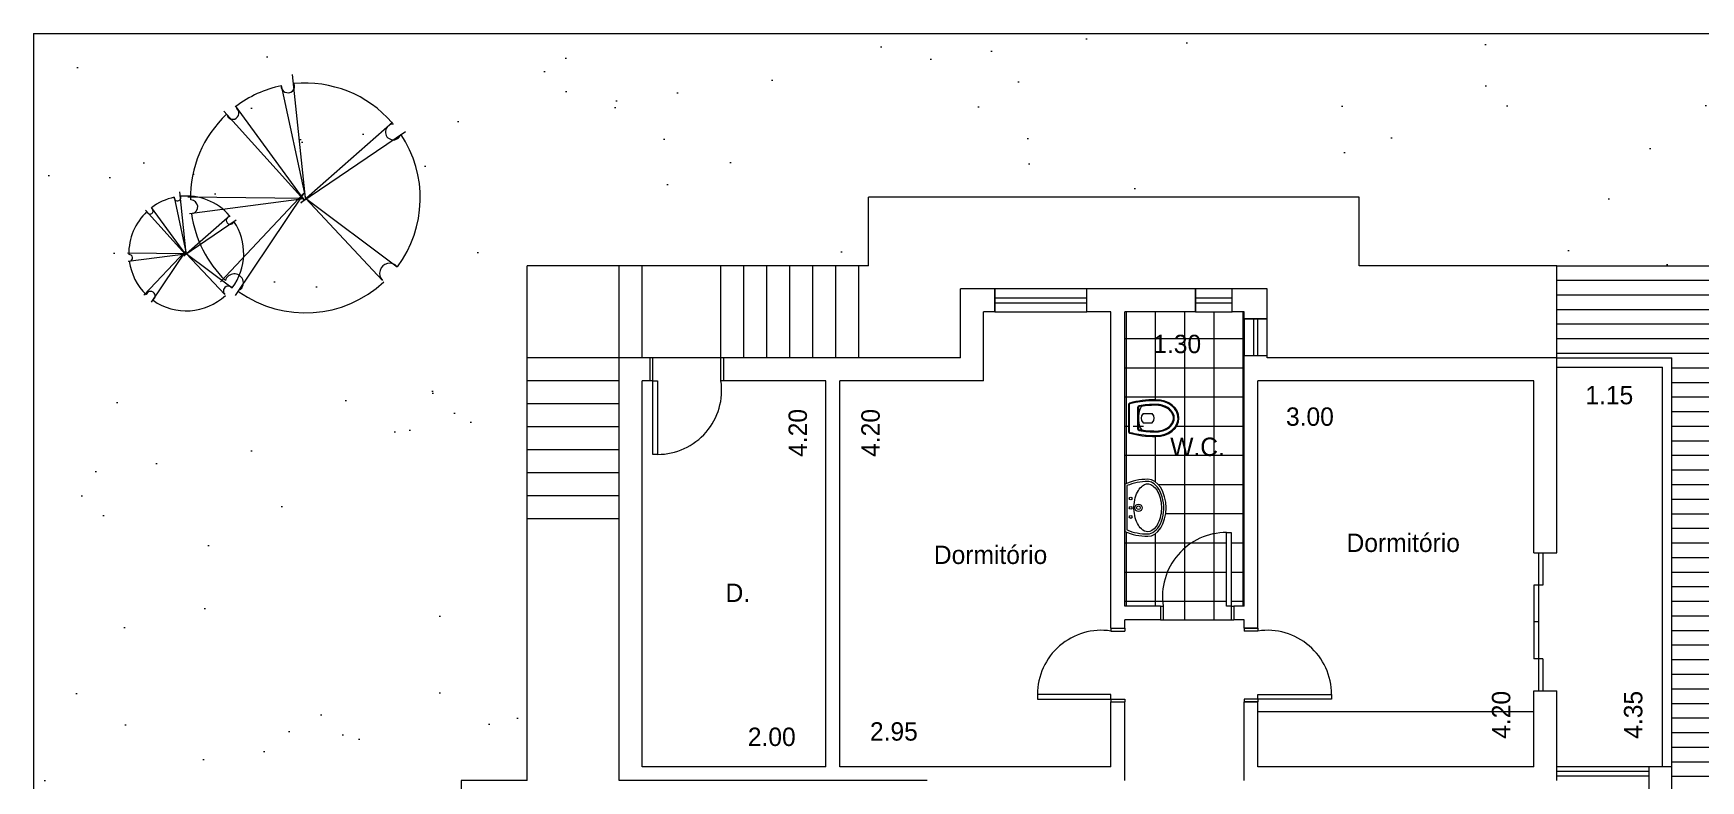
# Model space of a CAD drawing. Extents: x 3.5 to 37.8, y 0.9 to 50.5.
# Drawn here: x 3.54 to 21.68, y 28.98 to 37.11 of the extents above; entities that cross this region are included whole.
import ezdxf

# ---------------------------------------------------------------- set-up
doc = ezdxf.new("R2010")
doc.units = 0
doc.layers.get('0').update_dxf_attribs({"linetype": 'CONTINUOUS'})
doc.layers.get('DEFPOINTS').update_dxf_attribs({"linetype": 'CONTINUOUS'})
for name, color, linetype in [('ARV', 3, 'CONTINUOUS'), ('BLOCO', 5, 'CONTINUOUS'), ('BLOCOS', 5, 'CONTINUOUS'), ('CINZA', 8, 'CONTINUOUS'), ('HACHURA', 1, 'CONTINUOUS'), ('JARDIM', 3, 'CONTINUOUS'), ('PAREDE', 7, 'CONTINUOUS')]:
    doc.layers.add(name, color=color, linetype=linetype)
doc.styles.add('PADRÃO', font='', dxfattribs={"height": 0.2})
doc.styles.get('PADRÃO').set_extended_font_data('AvantGarde Bk BT')
doc.dimstyles.new('PADRÃOS', dxfattribs={"dimtxt": 0.15, "dimasz": 0.1, "dimexe": 1.25, "dimexo": 0.625, "dimgap": 0.1, "dimtad": 0, "dimjust": 1, "dimzin": 1, "dimdsep": 46, "dimtxsty": 'PADRÃO', "dimcen": 2.5, "dimse1": 1, "dimse2": 1, "dimsd1": 1, "dimsd2": 1, "dimclrt": 1, "dimadec": 0, "dimazin": 0, "dimtfac": 1, "dimtdec": 4, "dimtmove": 0, "dimatfit": 3, "dimfxl": 1, "dimtolj": 1, "dimtzin": 0, "dimarcsym": 0})

# ---------------------------------------------------------------- blocks, each defined once
blk = doc.blocks.new('J1')
at = {"layer": 'BLOCO'}
for p, q in [((0, 0.25), (0, 0)), ((1, 0.25), (0, 0.25)), ((1, 0), (1, 0.25)), ((1, 0.1500000000000057), (0, 0.1500000000000057)), ((0, 0.09999999999999432), (1, 0.09999999999999432)), ((0, 0), (1, 0))]:
    blk.add_line(p, q, dxfattribs=at)
blk = doc.blocks.new('J40')
at = {"layer": 'BLOCO'}
for p, q in [((0, 0.25), (0, 0)), ((0.4000000000000057, 0.25), (0, 0.25)), ((0.4000000000000057, 0), (0.4000000000000057, 0.25)), ((0.4000000000000057, 0.1500000000000057), (0, 0.1500000000000057)), ((0, 0.09999999999999432), (0.4000000000000057, 0.09999999999999432)), ((0, 0), (0.4000000000000057, 0))]:
    blk.add_line(p, q, dxfattribs=at)
blk = doc.blocks.new('P80D25')
at = {"layer": 'BLOCO', "ltscale": 0.015}
for p, q in [((0, 0.2499999999999716), (0, 0)), ((0, 0.25), (0.03000000000000114, 0.25)), ((0.03000000000000114, 0.2499999999999716), (0.03000000000000114, 0)), ((0.7700000000000102, 0.2499999999999716), (0.7700000000000102, -2.842170943040401e-14)), ((0.7700000000000102, 0.2499999999999716), (0.8000000000000114, 0.2499999999999716)), ((0.8000000000000114, 0.2499999999999716), (0.8000000000000114, -2.842170943040401e-14)), ((0, 0), (0.8000000000000114, -2.842170943040401e-14))]:
    blk.add_line(p, q, dxfattribs=at)
at = {"layer": 'BLOCO'}
blk.add_lwpolyline([(0.7700000000000102, 0.2499999999999716), (0.7199999999999989, 0.2499999999999716), (0.7199999999999989, 1.049999999999983), (0.7700000000000102, 1.049999999999983)], close=True, dxfattribs=at)
at = {"layer": 'BLOCO', "ltscale": 0.015}
blk.add_arc((0.7199999999999989, 0.3524374999999793), 0.6975625000000036, 89.99999999999959, 188.444460412286, dxfattribs=at)
blk = doc.blocks.new('P80D15')
at = {"layer": 'BLOCO', "ltscale": 0.015}
for p, q in [((0, 0.1500000000000057), (0, 0)), ((0, 0.1500000000000341), (0.03000000000000114, 0.1500000000000341)), ((0, 2.842170943040401e-14), (0.03000000000000114, 0)), ((0.03000000000000114, 0.1500000000000057), (0.03000000000000114, 0)), ((0.7700000000000102, 0.1500000000000057), (0.7700000000000102, 0)), ((0.7700000000000102, 0.1500000000000057), (0.8000000000000114, 0.1500000000000057)), ((0.7699999999999818, 0), (0.8000000000000114, 0)), ((0.8000000000000114, 0.1500000000000057), (0.8000000000000114, 0))]:
    blk.add_line(p, q, dxfattribs=at)
at = {"layer": 'BLOCO'}
blk.add_lwpolyline([(0.7700000000000102, 0.1500000000000057), (0.7199999999999989, 0.1500000000000057), (0.7199999999999989, 0.950000000000017), (0.7700000000000102, 0.950000000000017)], close=True, dxfattribs=at)
at = {"layer": 'BLOCO', "ltscale": 0.015}
blk.add_arc((0.7199999999999989, 0.2524375000000134), 0.6975625000000036, 89.99999999999959, 188.444460412286, dxfattribs=at)
blk = doc.blocks.new('P80E15')
at = {"layer": 'BLOCO', "ltscale": 0.015}
for p, q in [((0.03000000000000114, 0.1500000000000057), (0, 0.1500000000000057)), ((0, 0.1500000000000057), (0, 0)), ((0.03000000000000114, 2.842170943040401e-14), (0, 0)), ((0.03000000000000114, 0.1500000000000057), (0.03000000000000114, 0)), ((0.8000000000000114, 0.1500000000000341), (0.7700000000000102, 0.1500000000000341)), ((0.7700000000000102, 0.1500000000000057), (0.7700000000000102, 0)), ((0.8000000000000114, 2.842170943040401e-14), (0.7700000000000102, 5.684341886080801e-14)), ((0.8000000000000114, 0.1500000000000057), (0.8000000000000114, 0))]:
    blk.add_line(p, q, dxfattribs=at)
at = {"layer": 'BLOCO'}
blk.add_lwpolyline([(0.03000000000000114, 0.1500000000000057), (0.0800000000000125, 0.1500000000000057), (0.0800000000000125, 0.950000000000017), (0.03000000000000114, 0.950000000000017)], close=True, dxfattribs=at)
at = {"layer": 'BLOCO', "ltscale": 0.015}
blk.add_arc((0.0800000000000125, 0.2524375000000134), 0.6975625000000036, 351.555539587714, 90.00000000000041, dxfattribs=at)
blk = doc.blocks.new('VASOSAN')
at = {"layer": 'BLOCOS'}
for p, q in [((-0.04999870165021036, 0.1999637913173729), (-0.04999870165021036, 0.300036208682684)), ((0.05000129834978395, 0.2000000000000171), (0.05000129834978395, 0.3000000000000398)), ((-0.1449592708755176, 0.04000000000002046), (0.1449618675667352, 0.04000000000002046)), ((-0.144958964094414, 0.05000000000001137), (0.144958964094414, 0.05000000000001137)), ((-0.1156907586723577, 0.1400000000000148), (0.1156608751354042, 0.1400000000000148)), ((-0.1156899891503542, 0.1500000000000057), (0.1156563640565906, 0.1500000000000057))]:
    blk.add_line(p, q, dxfattribs=at)
for centre, radius, start, end in [((-1.681254687468936e-05, 0.2500000000000284), 0.07072348561596478, 44.98962509969003, 134.9688828081831), ((-1.681254687468936e-05, 0.2500000000000284), 0.07072348561596478, 225.0311171918169, 315.01037490031), ((-0.1449592708755176, 0.06000000000784667), 0.02, 195.5363314444965, 269.9999999879495), ((-0.1449589640944282, 0.0600000000000307), 0.01, 195.5346797106506, 270), ((-0.1156907586724003, 0.1599999999999966), 0.02, 189.3867869031125, 270.0000000001221), ((-0.1156899891503826, 0.1599999999999113), 0.01, 189.3843767903272, 270.0000000002443), ((0.1156563640566048, 0.1599999999999397), 0.01, 269.9999999999185, 350.5758748885445), ((0.1156608751354185, 0.1600000000000534), 0.02, 269.9999999999593, 350.5771305827586), ((0.1449589640941156, 0.06000000000059913), 0.01, 270.0000000017912, 344.483103753554), ((0.1449618675666784, 0.06000000000008754), 0.02, 270.0000000001221, 344.463668535786)]:
    blk.add_arc(centre, radius, start, end, dxfattribs=at)
for centre, major_axis, ratio, start_param, end_param in [((1.298349786793551e-06, 0.3400000000000034), (0, 0.25), 0.8000000000000114, 4.71238898038469, 7.853981633974483), ((1.298349786793551e-06, 0.3400000000000034), (0, 0.5), 0.4000000000000057, 1.570796326794897, 2.178171401941273), ((3.162615456631102e-06, 0.2000000000000171), (-0.1315416254084454, 0), 0.380107846735427, 0, 3.141592653589793), ((1.298349786793551e-06, 0.3400000000000034), (0, 0.5), 0.4000000000000057, 4.10501390519934, 4.71238898038469)]:
    blk.add_ellipse(centre, major_axis=major_axis, ratio=ratio, start_param=start_param, end_param=end_param, dxfattribs=at)
for points, knots in [([(0.1900012983497845, 0.3400000000000034), (0.1900012983497845, 0.3848761319792686), (0.1797393390216371, 0.4296688513161939), (0.1275724019719462, 0.5345347987748141), (0.06728061332151469, 0.5774883381547511), (-0.05557463358574921, 0.5822833263597715), (-0.1176873313140447, 0.5442092108278018), (-0.1772271428546759, 0.4396819034496957), (-0.1899987016502109, 0.3899119131999385), (-0.1899987016502109, 0.3400000000000034)], [4.71238898038469, 4.71238898038469, 4.71238898038469, 4.71238898038469, 5.268704666077937, 5.268704666077937, 6.251971787216637, 6.251971787216637, 7.235238908355337, 7.235238908355337, 7.853981633974483, 7.853981633974483, 7.853981633974483, 7.853981633974483]), ([(0.1500012983497925, 0.3400000000000034), (0.1500012983497925, 0.3788440209133057), (0.1410350669412708, 0.4175642631073231), (0.09785548235792874, 0.5046356523495774), (0.05186252916044509, 0.5365242863162791), (-0.035906470330346, 0.5428969122828846), (-0.08268716521656927, 0.5186239494114204), (-0.136675398657502, 0.4336095243094746), (-0.1499987016502189, 0.3869668551708401), (-0.1499987016502189, 0.3400000000000034)], [4.71238898038469, 4.71238898038469, 4.71238898038469, 4.71238898038469, 5.267303564860582, 5.267303564860582, 6.225165062483076, 6.225165062483076, 7.18302656010557, 7.18302656010557, 7.853981633974483, 7.853981633974483, 7.853981633974483, 7.853981633974483]), ([(0.1400012983497874, 0.3400000000000034), (0.1400012983497874, 0.3772837390730786), (0.1313244408788421, 0.4146147677288923), (0.08614040026922964, 0.5057958350239744), (0.03502463044166859, 0.5349710805647021), (-0.04931088296146413, 0.5246485128546965), (-0.08846614740087944, 0.4978919085569657), (-0.1301770436703151, 0.4186244413023701), (-0.139998701650228, 0.3793231752999873), (-0.139998701650228, 0.3400000000000034)], [4.71238898038469, 4.71238898038469, 4.71238898038469, 4.71238898038469, 5.266984672173268, 5.266984672173268, 6.376176055750425, 6.376176055750425, 7.268653195712185, 7.268653195712185, 7.853981633974483, 7.853981633974483, 7.853981633974483, 7.853981633974483]), ([(-0.1899987016502109, 0.3400000000000034), (-0.1899987016502109, 0.2628456380244302), (-0.1826597402104682, 0.1857481592563204), (-0.1646350625580055, 0.0962993025843275), (-0.1598779088782436, 0.07633152029333701), (-0.1545936493339752, 0.05732178411361133)], [1.570796326794897, 1.570796326794897, 1.570796326794897, 1.570796326794897, 2.037455774227855, 2.037455774227855, 2.178171373096618, 2.178171373096618, 2.178171373096618, 2.178171373096618]), ([(0.1255213970934932, 0.158362586435743), (0.1304959230626253, 0.1883329397418549), (0.1342856674288981, 0.2197754344096836), (0.1388984311594896, 0.280892952358073), (0.1400012983497874, 0.3104504303007616), (0.1400012983497874, 0.3400000000000034)], [4.319424209334854, 4.319424209334854, 4.319424209334854, 4.319424209334854, 4.526146784234752, 4.526146784234752, 4.71238898038469, 4.71238898038469, 4.71238898038469, 4.71238898038469]), ([(0.1353910129756457, 0.1567256052765629), (0.1406375926198677, 0.1883393074453181), (0.1445703338030171, 0.2215366219332111), (0.1489940345178695, 0.2833246268364178), (0.1500012983497925, 0.3116621455754114), (0.1500012983497925, 0.3400000000000034)], [4.319414935773391, 4.319414935773391, 4.319414935773391, 4.319414935773391, 4.53527739023095, 4.53527739023095, 4.71238898038469, 4.71238898038469, 4.71238898038469, 4.71238898038469]), ([(0.1545944801337669, 0.0573247746568768), (0.1714080019636555, 0.1178830224408784), (0.1827947395838834, 0.188231392050767), (0.1891612343353728, 0.2873542333339003), (0.1900012983497845, 0.3136769834079587), (0.1900012983497845, 0.3400000000000034)], [4.105016649121983, 4.105016649121983, 4.105016649121983, 4.105016649121983, 4.553177186481221, 4.553177186481221, 4.71238898038469, 4.71238898038469, 4.71238898038469, 4.71238898038469])]:
    blk.add_open_spline(points, degree=3, knots=knots, dxfattribs=at)
for points in [[(-0.1499987016502189, 0.3400000000000034), (-0.1499987016502189, 0.2771333061211863), (-0.1449377691834997, 0.2142947379843179), (-0.1354229546785177, 0.1567380311504962)], [(-0.1399987016502138, 0.3400000000000034), (-0.1399987016502138, 0.2776703725988909), (-0.1349701841103865, 0.2153313553609451), (-0.1255561557510418, 0.1583694305881238)]]:
    blk.add_open_spline(points, degree=3, dxfattribs=at)
blk = doc.blocks.new('LAVAT')
at = {"layer": 'BLOCOS'}
for p, q in [((-0.2573623180961135, 0), (0.2573623180960993, 0)), ((-0.2410322495695425, 0.02500000000000568), (0.2410322495695283, 0.02500000000000568))]:
    blk.add_line(p, q, dxfattribs=at)
for centre, radius in [((-2.842170943040401e-14, 0.1500000000000057), 0.04), ((-0.09999999999999432, 0.06499999999999773), 0.015), ((-2.842170943040401e-14, 0.1500000000000057), 0.02), ((0, 0.06499999999999773), 0.015), ((0.09999999999999432, 0.06499999999999773), 0.015)]:
    blk.add_circle(centre, radius, dxfattribs=at)
for centre, radius, start, end in [((0.3099999999999739, 0.25), 0.6200000000000045, 180, 203.779994731564), ((0.3099999999999739, 0.25), 0.5951987399818819, 180.0000000000055, 202.2113997706397), ((-0.3099999999999739, 0.25), 0.5951987399818819, 337.7886002293573, 359.9999999999946), ((-0.3099999999999739, 0.25), 0.6200000000000045, 336.2200052684331, 7.016477563892661e-15)]:
    blk.add_arc(centre, radius, start, end, dxfattribs=at)
blk.add_ellipse((-2.842170943040401e-14, 0.25), major_axis=(0.3100000000000023, 0), ratio=0.645161290322576, start_param=0, end_param=3.141592653589793, dxfattribs=at)
for points, knots in [([(0.2849999999999824, 0.2500000000000284), (0.2849999999999682, 0.300317964642403), (0.2452497040517159, 0.3541887687748044), (0.1008916727811169, 0.4227595909021034), (3.167234224576987e-05, 0.4339558931305021), (-0.1743068501371283, 0.3989778962069579), (-0.2442601782461509, 0.3532994974840165), (-0.2803506487652356, 0.2860131679577762), (-0.2851229441039038, 0.2679846562883483), (-0.285198739981908, 0.2499999999999716)], [0, 0, 0, 0, 0.9361481793933827, 0.9361481793933827, 1.872296358786765, 1.872296358786765, 2.808444538180148, 2.808444538180148, 3.13938546545754, 3.13938546545754, 3.13938546545754, 3.13938546545754]), ([(0.2599999999999625, 0.2500000000000284), (0.2599999999999625, 0.2784978981889878), (0.242078010852012, 0.3126567214920613), (0.1643569005752425, 0.3704649949829673), (0.1030052039381815, 0.3920693254798095), (-0.02877373062847255, 0.4037223597623836), (-0.0976825814684048, 0.3936467971219031), (-0.2034406750199054, 0.3477822861136133), (-0.2396263539294523, 0.3143366745038918), (-0.2661732608932681, 0.2526194074667387), (-0.2627272874450739, 0.2240541362115209), (-0.2158391141528142, 0.162032776211305), (-0.168127663237712, 0.1314918993692231), (-0.04805875393354597, 0.09792981637818343), (0.02266607553652022, 0.095757041570522), (0.1477154277714732, 0.1225128520000851), (0.2007272141554637, 0.1503951910720218), (0.2508407150234859, 0.2045307616155014), (0.2599999999999767, 0.2286312563089723), (0.2599999999999625, 0.2500000000000284)], [0, 0, 0, 0, 0.718091798041799, 0.718091798041799, 1.436183596083598, 1.436183596083598, 2.154275394125397, 2.154275394125397, 2.872367192167196, 2.872367192167196, 3.590458990208995, 3.590458990208995, 4.308550788250794, 4.308550788250794, 5.026642586292593, 5.026642586292593, 5.744734384334392, 5.744734384334392, 6.283185307179586, 6.283185307179586, 6.283185307179586, 6.283185307179586])]:
    blk.add_open_spline(points, degree=3, knots=knots, dxfattribs=at)
blk = doc.blocks.new('*D38')
at = {"layer": 'DEFPOINTS', "color": 0, "linetype": 'ByBlock', "ltscale": 0.015}
for p in [(139.2883526820438, 156.3852322871593), (138.9833109277751, 152.1852322871593), (139.2883526820438, 152.1852322871593)]:
    blk.add_point(p, dxfattribs=at)
at = {"color": 1, "linetype": 'ByBlock', "ltscale": 0.015, "insert": (138.9833109277751, 155.8190921772692), "char_height": 0.2, "attachment_point": 5, "rotation": 90, "style": 'PADRÃO'}
blk.add_mtext('\\A1;4.20', dxfattribs=at)
blk = doc.blocks.new('*D39')
at = {"layer": 'DEFPOINTS', "color": 0, "linetype": 'ByBlock', "ltscale": 0.015}
for p in [(137.2883526820438, 152.5109378527667), (137.2883526820438, 152.1852322871593), (139.2883526820438, 152.1852322871593)]:
    blk.add_point(p, dxfattribs=at)
at = {"color": 1, "linetype": 'ByBlock', "ltscale": 0.015, "insert": (138.6992730117141, 152.5109378527667), "char_height": 0.2, "attachment_point": 5, "style": 'PADRÃO'}
blk.add_mtext('\\A1;2.00', dxfattribs=at)
blk = doc.blocks.new('*D40')
at = {"layer": 'DEFPOINTS', "color": 0, "linetype": 'ByBlock', "ltscale": 0.015}
for p in [(142.3883526820438, 152.5694886800945), (139.4383526820438, 152.1852322871593), (142.3883526820438, 152.1852322871593)]:
    blk.add_point(p, dxfattribs=at)
at = {"color": 1, "linetype": 'ByBlock', "ltscale": 0.015, "insert": (140.0275697150109, 152.5694886800945), "char_height": 0.2, "attachment_point": 5, "style": 'PADRÃO'}
blk.add_mtext('\\A1;2.95', dxfattribs=at)
blk = doc.blocks.new('*D41')
at = {"layer": 'DEFPOINTS', "color": 0, "linetype": 'ByBlock', "ltscale": 0.015}
for p in [(139.4383526820438, 156.3852322871593), (139.4383526820438, 152.1852322871593), (139.7747849521201, 152.1852322871593)]:
    blk.add_point(p, dxfattribs=at)
at = {"color": 1, "linetype": 'ByBlock', "ltscale": 0.015, "insert": (139.7747849521201, 155.8190921772692), "char_height": 0.2, "attachment_point": 5, "rotation": 90, "style": 'PADRÃO'}
blk.add_mtext('\\A1;4.20', dxfattribs=at)
blk = doc.blocks.new('*D42')
at = {"layer": 'DEFPOINTS', "color": 0, "linetype": 'ByBlock', "ltscale": 0.015}
for p in [(142.5383526820438, 157.1352322871593), (143.8383526820438, 157.061195941243), (143.8383526820438, 156.7851517634778)]:
    blk.add_point(p, dxfattribs=at)
at = {"color": 1, "linetype": 'ByBlock', "ltscale": 0.015, "insert": (143.1095752095163, 156.7851517634778), "char_height": 0.2, "attachment_point": 5, "style": 'PADRÃO'}
blk.add_mtext('\\A1;1.30', dxfattribs=at)
blk = doc.blocks.new('*D43')
at = {"layer": 'DEFPOINTS', "color": 0, "linetype": 'ByBlock', "ltscale": 0.015}
for p in [(143.9883526820438, 156.3852322871593), (146.9883526820438, 156.3852322871593), (146.9883526820438, 155.9947149353434)]:
    blk.add_point(p, dxfattribs=at)
at = {"color": 1, "linetype": 'ByBlock', "ltscale": 0.015, "insert": (144.5530504842416, 155.9947149353434), "char_height": 0.2, "attachment_point": 5, "style": 'PADRÃO'}
blk.add_mtext('\\A1;3.00', dxfattribs=at)
blk = doc.blocks.new('*D44')
at = {"layer": 'DEFPOINTS', "color": 0, "linetype": 'ByBlock', "ltscale": 0.015}
for p in [(146.6342272634923, 156.3852322871593), (146.9883526820438, 156.3852322871593), (146.9883526820438, 152.1852322871593)]:
    blk.add_point(p, dxfattribs=at)
at = {"color": 1, "linetype": 'ByBlock', "ltscale": 0.015, "insert": (146.6342272634923, 152.7513723970494), "char_height": 0.2, "attachment_point": 5, "rotation": 90, "style": 'PADRÃO'}
blk.add_mtext('\\A1;4.20', dxfattribs=at)
blk = doc.blocks.new('*D45')
at = {"layer": 'DEFPOINTS', "color": 0, "linetype": 'ByBlock', "ltscale": 0.015}
for p in [(147.2383526820439, 156.5352322871593), (148.3883526820439, 156.5352322871593), (148.3883526820439, 156.2289184204437)]:
    blk.add_point(p, dxfattribs=at)
at = {"color": 1, "linetype": 'ByBlock', "ltscale": 0.015, "insert": (147.8097125721538, 156.2289184204437), "char_height": 0.2, "attachment_point": 5, "style": 'PADRÃO'}
blk.add_mtext('\\A1;1.15', dxfattribs=at)
blk = doc.blocks.new('*D46')
at = {"layer": 'DEFPOINTS', "color": 0, "linetype": 'ByBlock', "ltscale": 0.015}
for p in [(148.0706062006069, 156.5352322871593), (148.3883526820439, 156.5352322871593), (148.3883526820439, 152.1852322871593)]:
    blk.add_point(p, dxfattribs=at)
at = {"color": 1, "linetype": 'ByBlock', "ltscale": 0.015, "insert": (148.0706062006069, 152.7515097596867), "char_height": 0.2, "attachment_point": 5, "rotation": 90, "style": 'PADRÃO'}
blk.add_mtext('\\A1;4.35', dxfattribs=at)
blk = doc.blocks.new('A_03')
at = {"layer": 'ARV'}
for p, q in [((-0.032337625504681, 0.05443275957492233), (-0.1019798469358193, 0.7261946558607519)), ((-0.1642795977368223, 0.6668615598597967), (-0.032337625504681, 0.05443275957492233)), ((-0.4134786009408344, 0.5556120048580055), (-0.03968009613487311, 0.04386405184976638)), ((-0.03968009613487311, 0.04386405184976638), (-0.4757783517417806, 0.5259454568575279)), ((-0.05748002493510285, 0.02903077784952757), (0.4409179814728645, 0.4666123608565726)), ((0.5121176966740109, 0.4146959018557368), (-0.05748002493510285, 0.02903077784952757)), ((-0.03968009613487311, 0.05128068884988579), (-0.6715775685449898, 0.0586973258500052)), ((-0.6626776041447897, -0.0303023181514277), (-0.03968009613487311, 0.05128068884988579)), ((-0.493578280542124, -0.4011341681573413), (-0.03968009613487311, 0.08094723685036342)), ((-0.03968009613487311, 0.08094723685036342), (-0.4134786009408344, -0.4753005381585353)), ((-0.032337625504681, 0.05443275957492233), (0.4676178746732944, -0.3195511611560278)), ((0.3875181950720048, -0.3937175311572219), (-0.032337625504681, 0.05443275957492233))]:
    blk.add_line(p, q, dxfattribs=at)
for centre, radius, start, end in [((-0.032337625504681, 0.05443275957492233), 0.625, 102.1580021321499, 127.2525657253544), ((-0.1274007985194316, 0.6640590258750763), 0.0369851325325624, 175.6542691674021, 19.69378780220451), ((-0.032337625504681, 0.05443275957492233), 0.625, 41.05407258653979, 95.53111248444131), ((-0.032337625504681, 0.05443275957492233), 0.625, 133.2426416252084, 180.9743240911506), ((-0.4268285475410494, 0.5158291639893946), 0.03342961899939723, 201.2820980855948, 48.27356464714219), ((0.4457326779623259, 0.4136262157234682), 0.04269394024099429, 89.20944815037899, 344.6285751873363), ((-0.032337625504681, 0.05443275957492233), 0.625, 323.20224696077, 33.82113850428491), ((-0.655096152989131, 0.006088647395870339), 0.03779840815212959, 285.684587972767, 88.0009588524843), ((-0.032337625504681, 0.05443275957492233), 0.625, 187.8759657920728, 225.8833292057394), ((-0.4191915611808099, -0.4078929817018206), 0.04974913855978236, 310.6567489998404, 163.4448207669662), ((0.4262195554180721, -0.3551779883457584), 0.05461768626331568, 40.71483655850493, 224.8799671179474), ((-0.032337625504681, 0.05443275957492233), 0.625, 234.6714608478307, 313.1329856187737)]:
    blk.add_arc(centre, radius, start, end, dxfattribs=at)

msp = doc.modelspace()

# ---------------------------------------------------------------- hatches: boundary and pattern name
at = {"layer": 'HACHURA', "ltscale": 0.015}
h = msp.add_hatch(dxfattribs=at)
h.set_pattern_fill('ANSI31', color=256, scale=0.05, angle=135, style=0)
h.set_pattern_definition([(180, (-127.1253988610863, -123.0593421787145), (-2.775557561562891e-17, -0.15875), [])])
h.paths.add_polyline_path([(21.36295382095751, 29.12589010844475), (21.36295382095751, 28.87589010844475), (21.36295382095749, 24.07589010844474), (21.36295382095749, 23.82589010844474), (21.11295382095749, 23.82589010844474), (20.11295382095749, 23.82589010844471), (20.11295382095749, 22.94822391828082), (25.36295382095748, 22.94822391828082), (25.36295382095754, 34.57589010844473), (20.11295382095754, 34.57589010844474), (20.11295382095751, 33.57589010844474), (21.36295382095755, 33.57589010844477)])
h = msp.add_hatch(dxfattribs=at)
h.set_pattern_fill('NET', color=256, scale=0.1, style=0)
h.set_pattern_definition([(0, (-127.1253988610863, -123.0593421787145), (0, 0.3175), []), (90, (-127.1253988610863, -123.0593421787145), (-0.3175, 1.944062586693024e-17), [])])
edge = h.paths.add_edge_path()
edge.add_line((16.71295382095748, 33.32589010844474), (16.71295382095751, 33.60185376252851))
edge.add_line((16.71295382095751, 33.60185376252851), (16.71295382095748, 34.00185376252851))
edge.add_line((16.71295382095748, 34.00185376252851), (16.71295382095745, 34.07589010844477))
edge.add_line((16.71295382095745, 34.07589010844477), (16.58353906101677, 34.07589010844477))
edge.add_line((16.58353906101677, 34.07589010844477), (16.18353906101676, 34.0758901084448))
edge.add_line((16.18353906101676, 34.0758901084448), (15.41295382095747, 34.0758901084448))
edge.add_line((15.41295382095747, 34.0758901084448), (15.41295382095747, 32.20222858709916))
edge.add_arc((15.66295382095741, 31.63486626899898), 0.6199999999999974, 89.99999999998948, 113.7799947314069, ccw=False)
edge.add_ellipse((15.66295382095747, 31.94486626899895), major_axis=(-5.694419545274096e-17, -0.3100000000000023), ratio=0.645161290322576, start_angle=0, end_angle=180, ccw=False)
edge.add_arc((15.66295382095747, 32.2548662689989), 0.6200000000000034, 246.22000526858818, 269.9999999999633, ccw=False)
edge.add_line((15.41295382095747, 31.68750395089872), (15.4129538209575, 30.87589010844481))
edge.add_line((15.4129538209575, 30.87589010844481), (15.80164642938142, 30.87589010844481))
edge.add_line((15.80164642938142, 30.87589010844481), (15.83164642938142, 30.87589010844484))
edge.add_arc((16.52164642938142, 30.97832760844481), 0.6975624999999992, 90, 188.4444604122837, ccw=False)
edge.add_line((16.52164642938142, 31.67589010844482), (16.57164642938143, 31.67589010844482))
edge.add_line((16.57164642938143, 31.67589010844482), (16.57164642938143, 30.87589010844481))
edge.add_line((16.57164642938143, 30.87589010844481), (16.60164642938143, 30.87589010844481))
edge.add_line((16.60164642938143, 30.87589010844481), (16.71295382095745, 30.87589010844475))
edge.add_line((16.71295382095745, 30.87589010844475), (16.71295382095748, 33.32589010844474))
edge = h.paths.add_edge_path(flags=16)
edge.add_ellipse((15.75295382095747, 32.92025562738935), major_axis=(0.25, -4.592273826833915e-17), ratio=0.8000000000000114, start_angle=270, end_angle=450, ccw=False)
edge.add_ellipse((15.75295382095747, 32.92025562738935), major_axis=(0.5, -9.18454765366783e-17), ratio=0.4000000000000057, start_angle=235.1999716104384, end_angle=270, ccw=False)
edge.add_arc((15.47295382095753, 32.77529505817249), 0.02000000000002972, 180.0000000000814, 258.1772623977012, ccw=False)
edge.add_line((15.45295382095749, 32.77529505817246), (15.45295382095749, 33.06521619661466))
edge.add_arc((15.47295382095747, 33.06521619661247), 0.01999999999999972, 101.82273711226361, 179.9999999937305, ccw=False)
edge.add_ellipse((15.75295382095747, 32.92025562738935), major_axis=(0.5, -9.18454765366783e-17), ratio=0.4000000000000057, start_angle=90, end_angle=124.80002838732861, ccw=False)
h.paths.add_polyline_path([(16.52164642938142, 31.67589010844482, 0.458070425990229), (15.83164642938142, 30.87589010844481), (15.83164642938142, 30.72589010844477), (16.57164642938143, 30.72589010844477), (16.57164642938146, 30.87589010844484), (16.52164642938142, 30.87589010844481)])
h.paths.add_polyline_path([(15.66295382095747, 33.87993046388412), (16.30539887590253, 33.87993046388412), (16.30539887590253, 33.57168870564236), (15.66295382095747, 33.57168870564236)], flags=24)
h.paths.add_polyline_path([(15.85203749435378, 32.45253867710143), (16.56453749435379, 32.45253867710143), (16.56453749435379, 32.76448922655199), (15.85203749435378, 32.76448922655199)], flags=24)
at = {"layer": 'JARDIM', "ltscale": 0.015}
h = msp.add_hatch(dxfattribs=at)
h.set_pattern_fill('AR-SAND', color=256, scale=0.05, style=0)
h.set_pattern_definition([(37.50000000000001, (-127.1253988610863, -123.0593421787145), (-0.08000156479920228, 2.447066186646712), [0, -1.9304, 0, -2.159, 0, -2.06375]), (7.499999999999999, (-127.1253988610863, -123.0593421787145), (2.247616415690013, 3.584125502841772), [0, -1.0414, 0, -1.7399, 0, -0.6667500000000001]), (327.5, (-128.6874988610863, -123.0593421787145), (3.95496185120729, 0.007185923392728455), [0, -0.635, 0, -2.286, 0, -2.9845]), (317.5, (-128.6874988610863, -123.0593421787145), (3.817782262361486, 1.114646616286081), [0, -0.3175, 0, -1.4986, 0, -1.7145])])
h.paths.add_polyline_path([(20.11295382095749, 22.94822391828082), (20.11295382095748, 19.29589010844473), (19.83019531271269, 19.29589010844474), (18.83019531271269, 19.29589010844474), (17.00532495498526, 19.29589010844474), (16.00532495498526, 19.29589010844474), (14.68505705968506, 19.29589010844474), (13.68505705968506, 19.29589010844474), (11.71295382095748, 19.29589010844474), (11.71295382095748, 18.54589010844474), (11.31636122843399, 18.54589010844474), (10.91636122843398, 18.54589010844474), (9.912953820957467, 18.54589010844474), (9.912953820957473, 19.19297107640664), (4.575076556894069, 19.22437354322797), (3.541780727789799, 17.72472972781746), (3.541780727789799, 15.43687439560536), (29.22178072778981, 15.43687439560536), (35.0417807277898, 37.10687439560537), (3.541780727789799, 37.10687439560537), (3.541780727789798, 20.27091245480676, -0.2237261131686262), (8.193759557696197, 24.00729883206857), (8.193759557696197, 28.97589010844483), (8.91295382095747, 28.97589010844483), (8.912953820957442, 34.5758901084448), (12.62773092995174, 34.5758901084448), (12.62773092995171, 35.32589010844477), (17.96295382095748, 35.32589010844475), (17.96295382095745, 34.57589010844477), (20.11295382095751, 34.57589010844474), (25.36295382095754, 34.57589010844473), (25.36295382095749, 22.94822391828082)])
h.paths.add_polyline_path([(24.52619880452773, 17.56252924365593), (24.52299438908946, 17.59343871419073), (24.52018295735081, 17.59045271642908)], flags=0)
h.paths.add_polyline_path([(25.16273155114208, 16.57104894936949), (25.10553843571162, 16.48594014664558, 0.000230077064914423), (25.10647159482123, 16.4852673908719, 0.2776216076969526)], flags=16)
h.paths.add_polyline_path([(24.18905642204226, 17.09827004257524), (24.16045986432703, 17.05571564121329, 0.0002300770649144225), (24.16092644388183, 17.05537926332644, 0.2776216076969577)], flags=16)
h.paths.add_polyline_path([(23.90121223478713, 17.56662651681714), (24.51207513018575, 17.55945676452373), (24.12035217695639, 17.99248383867194, -0.2494117660144056), (24.09928883640938, 18.01576814369839), (24.09770371366987, 18.01752040523018, 0.2050076759115013)], flags=16)
h.paths.add_polyline_path([(24.39417230322379, 18.17342530924599, 1.209450783903328), (24.46595739595265, 18.1846192473474, -0.2470778442524028), (25.00485816887841, 17.96441257612867, 1.028456127407148), (25.00607505421292, 17.87906697226923), (25.04320445522074, 17.90420667086828, 0.03863615137706826), (25.04543578888269, 17.91040559248977, -0.3183349150126036), (25.02658259621309, 17.18804151218985, 0.003026774066140351), (25.02615430470551, 17.18854532292511), (25.00724093292845, 17.20269317594184, 0.8075926180592262), (24.94377783258938, 17.11680918058179), (24.94605462510549, 17.11437895292262, -0.0152464707875868), (24.94377783258937, 17.11680918058181), (24.5310016739845, 17.55740270440621), (24.50105640509733, 17.53712726193051), (24.51850269292803, 17.55244468725807), (24.5139119092308, 17.55872968874831), (23.92190793012046, 17.48120535815052, -0.1924511930274333), (23.8940872670136, 17.477562176077), (24.5139119092308, 17.55872968874832), (24.14779639806288, 18.05995925760923, -0.1098075658983577)], flags=16)
h.paths.add_polyline_path([(27.28881533690693, 19.04565196382148), (27.28561092146865, 19.07656143435636), (27.28279948972999, 19.07357543659471)], flags=16)
h.paths.add_polyline_path([(26.95167295442144, 18.58139276274087), (26.92307639670621, 18.53883836137891, 0.0002300770649144225), (26.92354297626102, 18.53850198349207, 0.2776216076969577)], flags=16)
h.paths.add_polyline_path([(30.5129209969994, 34.36414979965268), (30.50023273328995, 34.36248824130978, 0.08722999500864083), (30.51328395261653, 34.36149414064683, -0.001072140143957172)], flags=16)
h.paths.add_polyline_path([(30.79520188831862, 33.98319610780802), (30.76660533060339, 33.94064170644606, 0.0002300770649135916), (30.76707191015819, 33.94030532855922, 0.2776216076969699)], flags=0)
h.paths.add_polyline_path([(30.44804528955235, 33.44860467166014), (31.62807970107042, 33.43475450251086), (31.64911654771536, 33.45709755858799), (30.92316240818087, 34.25959788290353), (30.68708217058865, 34.00885906846735, -0.03838036823066559), (30.62527679163742, 34.08206842957916, 0.1339172865030026)], flags=0)
h.paths.add_polyline_path([(30.67699070770239, 35.46068369110311), (31.85702511922046, 35.44683352195384), (31.87806196586539, 35.46917657803098), (31.11527059203839, 36.31239833481274, -0.249411766014412), (31.07314391094437, 36.35896694486566), (31.06997366546534, 36.36247146792922, 0.205007675911279)], flags=16)
h.paths.add_polyline_path([(30.44804528955235, 33.44860467166014), (31.62807970107042, 33.43475450251086), (31.64911654771536, 33.45709755858799), (30.88632517388835, 34.30031931536976, -0.249411766014412), (30.84419849279434, 34.34688792542268), (30.84102824731531, 34.35039244848624, 0.205007675911279)], flags=16)
h.paths.add_polyline_path([(7.879460970207245, 24.00298857412129), (7.573867294207972, 24.00298857412129), (7.573867294207973, 26.44453370054931), (7.879460970207234, 26.44453370054931)], flags=16)
h.paths.add_polyline_path([(30.50735770106853, 34.45155258204986), (30.9559199383397, 34.44628776705841, -0.02409342638210082), (31.05613370528102, 34.51301629789888), (30.72649764323275, 34.87740990390471, -0.2494117660144144), (30.70543430268574, 34.90069420893117), (30.70384917994623, 34.90244647046295, 0.2050076759106118)], flags=16)
h.paths.add_polyline_path([(7.279460970207241, 24.00298857412129), (6.973867294207978, 24.00298857412129), (6.973867294207977, 26.44453370054931), (7.279460970207239, 26.44453370054932)], flags=16)
h.paths.add_polyline_path([(7.879460970207248, 26.53173162777175), (7.573867294207972, 26.53173162777175), (7.573867294207973, 28.97327675419978), (7.879460970207234, 28.97327675419977)], flags=16)
h.paths.add_polyline_path([(6.679460970207259, 24.00298857412129), (6.373867294207983, 24.00298857412129), (6.373867294207984, 26.44453370054931), (6.679460970207245, 26.44453370054931)], flags=16)
h.paths.add_polyline_path([(7.279460970207246, 26.53173162777175), (6.973867294207977, 26.53173162777174), (6.973867294207977, 28.97327675419978), (7.279460970207239, 28.97327675419977)], flags=16)
h.paths.add_polyline_path([(6.079460970207232, 24.00298857412129), (5.77386729420796, 24.00298857412129), (5.773867294207959, 26.44453370054931), (6.079460970207223, 26.44453370054931)], flags=16)
h.paths.add_polyline_path([(6.679460970207252, 26.53173162777175), (6.373867294207982, 26.53173162777174), (6.373867294207984, 28.97327675419978), (6.679460970207245, 28.97327675419978)], flags=16)
h.paths.add_polyline_path([(5.479460970207216, 24.00298857412129), (5.173867294207967, 24.00298857412129), (5.173867294207966, 26.44453370054931), (5.479460970207228, 26.44453370054931)], flags=16)
h.paths.add_polyline_path([(6.079460970207229, 26.53173162777175), (5.77386729420796, 26.53173162777174), (5.77386729420796, 28.97327675419978), (6.079460970207223, 28.97327675419978)], flags=16)
h.paths.add_polyline_path([(4.879460970207246, 24.00298857412129), (4.573867294207972, 24.00298857412129), (4.573867294207972, 26.44453370054931), (4.879460970207234, 26.44453370054931)], flags=16)
h.paths.add_polyline_path([(5.479460970207235, 26.53173162777175), (5.173867294207965, 26.53173162777174), (5.173867294207966, 28.97327675419978), (5.479460970207228, 28.97327675419977)], flags=16)
h.paths.add_polyline_path([(4.27946097020723, 24.00298857412129), (3.973867294207977, 24.00298857412129), (3.973867294207978, 26.44453370054931), (4.279460970207239, 26.44453370054932)], flags=16)
h.paths.add_polyline_path([(4.879460970207241, 26.53173162777175), (4.573867294207972, 26.53173162777174), (4.573867294207972, 28.97327675419978), (4.879460970207234, 28.97327675419977)], flags=16)
h.paths.add_polyline_path([(4.279460970207232, 26.53173162777175), (3.973867294207977, 26.53173162777175), (3.973867294207977, 28.97327675419977), (4.279460970207239, 28.97327675419978)], flags=16)
h.paths.add_polyline_path([(5.826045676767758, 34.38678352676023), (5.768852561337292, 34.30167472403632, 0.0002300770649147111), (5.769785720446908, 34.30100196826264, 0.2776216076969511)], flags=16)
h.paths.add_polyline_path([(4.86764239098165, 34.247861192724), (4.839045833266417, 34.20530679136204, 0.000230077064916407), (4.839512412821228, 34.20497041347519, 0.2776216076969525)], flags=16)
h.paths.add_polyline_path([(4.585361499662426, 34.62881488456865), (4.572673235952977, 34.62715332622575, 0.087229995008611), (4.585724455279554, 34.6261592255628, -0.001072140143957167)], flags=16)
h.paths.add_polyline_path([(5.204784773467126, 34.71212039380465), (5.201580358028847, 34.74302986433948), (5.198768926290195, 34.74004386657784)], flags=16)

# ---------------------------------------------------------------- linework, layer by layer
at = {"layer": 'BLOCO', "ltscale": 0.015}
for p, q in [((19.9129538209575, 31.45298629742423), (19.91295382095753, 29.95298629742426)), ((19.96295382095751, 31.45298629742423), (19.96295382095751, 31.10298629742424)), ((19.86295382095749, 31.10298629742424), (19.86295382095749, 30.30298629742423)), ((19.96295382095751, 31.10298629742424), (19.86295382095751, 31.10298629742424)), ((19.9129538209575, 30.7029862974242), (19.86295382095751, 30.70298629742423)), ((19.96295382095751, 30.30298629742423), (19.86295382095751, 30.30298629742423)), ((19.96295382095751, 30.30298629742423), (19.96295382095754, 29.95298629742426)), ((21.11295382095751, 29.12589010844475), (20.11295382095746, 29.12589010844475)), ((21.11295382095751, 29.07589010844474), (20.11295382095746, 29.07589010844474)), ((21.11295382095751, 29.02589010844473), (20.11295382095746, 29.02589010844473))]:
    msp.add_line(p, q, dxfattribs=at)
at = {"layer": 'CINZA', "ltscale": 0.015}
for p, q in [((17.96295382095748, 35.32589010844474), (12.62773092995171, 35.32589010844477)), ((12.62773092995174, 34.5758901084448), (12.62773092995171, 35.32589010844477)), ((17.96295382095745, 34.57589010844477), (17.96295382095748, 35.32589010844474)), ((12.62773092995174, 34.5758901084448), (8.91295382095744, 34.5758901084448)), ((8.912953820957469, 28.97589010844483), (8.91295382095744, 34.5758901084448)), ((9.91295382095744, 33.57589010844482), (9.91295382095744, 34.5758901084448)), ((10.16295382095744, 33.57589010844482), (10.16295382095744, 34.5758901084448)), ((11.02138872656265, 33.5758901084448), (11.02138872656265, 34.5758901084448)), ((11.27138872656265, 33.5758901084448), (11.27138872656265, 34.5758901084448)), ((11.52138872656265, 33.5758901084448), (11.52138872656265, 34.5758901084448)), ((11.77138872656265, 33.5758901084448), (11.77138872656265, 34.5758901084448)), ((12.02138872656265, 33.5758901084448), (12.02138872656265, 34.5758901084448)), ((12.02138872656265, 33.5758901084448), (12.02138872656265, 34.5758901084448)), ((12.27138872656265, 33.5758901084448), (12.27138872656265, 34.5758901084448)), ((12.52138872656265, 33.5758901084448), (12.52138872656265, 34.5758901084448)), ((20.11295382095751, 34.57589010844474), (17.96295382095745, 34.57589010844477)), ((20.11295382095751, 33.57589010844474), (20.11295382095754, 34.57589010844474)), ((9.91295382095744, 33.57589010844482), (8.91295382095744, 33.57589010844482)), ((9.91295382095744, 33.32589010844482), (8.91295382095744, 33.32589010844482)), ((9.91295382095744, 33.32589010844482), (8.91295382095744, 33.32589010844482)), ((9.91295382095744, 33.07589010844482), (8.91295382095744, 33.07589010844482)), ((9.91295382095744, 32.82589010844482), (8.91295382095744, 32.82589010844482)), ((9.91295382095744, 32.57589010844482), (8.91295382095744, 32.57589010844482)), ((9.91295382095744, 32.32589010844482), (8.91295382095744, 32.32589010844482)), ((9.91295382095744, 32.07589010844482), (8.91295382095744, 32.07589010844482)), ((9.91295382095744, 31.82589010844482), (8.91295382095744, 31.82589010844482)), ((8.193759557696197, 28.97589010844483), (8.193759557696197, 24.0072988320686)), ((8.912953820957469, 28.97589010844483), (8.193759557696197, 28.97589010844483))]:
    msp.add_line(p, q, dxfattribs=at)
at = {"layer": 'HACHURA', "ltscale": 0.015}
msp.add_line((15.83164642938142, 30.7258901084448), (16.5716464293814, 30.7258901084448), dxfattribs=at)
at = {"layer": 'PAREDE', "ltscale": 0.015}
for p, q in [((3.541780727789799, 37.10687439560537), (35.0417807277898, 37.10687439560537)), ((3.541780727789799, 37.10687439560537), (3.541780727789799, 15.43687439560536)), ((20.11295382095751, 34.57589010844474), (25.36295382095754, 34.57589010844474)), ((13.62773092995177, 33.57589010844477), (13.62773092995174, 34.3258901084448)), ((14.00201367351075, 34.32589010844477), (13.62773092995174, 34.3258901084448)), ((14.00201367351075, 34.0758901084448), (14.00201367351075, 34.32589010844482)), ((16.18353906101676, 34.32589010844477), (15.00201367351075, 34.32589010844477)), ((15.00201367351075, 34.0758901084448), (15.00201367351075, 34.32589010844482)), ((16.18353906101676, 34.07589010844477), (16.18353906101676, 34.32589010844477)), ((16.96295382095748, 34.32589010844477), (16.58353906101677, 34.32589010844477)), ((16.58353906101677, 34.07589010844477), (16.58353906101677, 34.32589010844477)), ((16.96295382095748, 34.00185376252851), (16.96295382095748, 34.32589010844477)), ((13.87773092995174, 33.3258901084448), (13.87773092995174, 34.0758901084448)), ((14.00201367351075, 34.0758901084448), (13.87773092995174, 34.0758901084448)), ((15.26295382095746, 34.0758901084448), (15.00201367351075, 34.0758901084448)), ((15.26295382095746, 30.63414758331682), (15.26295382095746, 34.0758901084448)), ((15.41295382095747, 30.87589010844481), (15.41295382095747, 34.0758901084448)), ((16.18353906101676, 34.0758901084448), (15.41295382095747, 34.0758901084448)), ((16.71295382095748, 34.07589010844477), (16.58353906101677, 34.07589010844477)), ((16.71295382095748, 34.00185376252851), (16.71295382095748, 34.07589010844477)), ((16.71295382095748, 34.00185376252851), (16.96295382095748, 34.00185376252851)), ((9.912953820957469, 28.97589010844483), (9.91295382095744, 33.57589010844482)), ((10.25138872656264, 33.57589010844482), (9.91295382095744, 33.57589010844482)), ((10.25138872656264, 33.32589010844482), (10.25138872656264, 33.57589010844485)), ((13.62773092995177, 33.5758901084448), (11.05138872656265, 33.5758901084448)), ((11.05138872656265, 33.32589010844482), (11.05138872656265, 33.57589010844485)), ((16.71295382095751, 33.32589010844474), (16.71295382095751, 33.60185376252851)), ((16.71295382095748, 33.60185376252851), (16.96295382095748, 33.60185376252851)), ((16.96295382095748, 33.57589010844477), (16.96295382095748, 33.60185376252851)), ((20.11295382095751, 33.57589010844474), (16.96295382095745, 33.57589010844477)), ((20.11295382095751, 33.57589010844474), (21.36295382095757, 33.57589010844477)), ((20.11295382095749, 31.45298629742426), (20.11295382095751, 33.57589010844474)), ((21.36295382095751, 29.12589010844475), (21.36295382095754, 33.57589010844477)), ((20.11295382095751, 33.47589010844474), (21.26295382095752, 33.47589010844477)), ((21.26295382095752, 29.12589010844475), (21.26295382095752, 33.47589010844477)), ((10.16295382095747, 29.12589010844481), (10.16295382095747, 33.32589010844482)), ((10.25138872656264, 33.32589010844482), (10.16295382095747, 33.32589010844482)), ((12.16295382095747, 33.3258901084448), (11.05138872656265, 33.32589010844482)), ((12.16295382095747, 29.12589010844481), (12.16295382095747, 33.32589010844482)), ((12.3129538209575, 29.12589010844481), (12.31295382095747, 33.32589010844482)), ((13.87773092995171, 33.32589010844477), (12.31295382095745, 33.3258901084448)), ((16.71295382095748, 30.87589010844481), (16.71295382095748, 33.32589010844474)), ((19.86295382095749, 33.32589010844474), (16.86295382095749, 33.32589010844474)), ((16.86295382095749, 30.63414758331685), (16.86295382095749, 33.32589010844474)), ((19.86295382095751, 31.45298629742426), (19.86295382095749, 33.32589010844474)), ((19.86295382095749, 31.45298629742423), (20.11295382095746, 31.45298629742423)), ((15.80164642938142, 30.87589010844481), (15.41295382095747, 30.87589010844481)), ((15.80164642938142, 30.87589010844478), (15.80164642938142, 30.7258901084448)), ((16.71295382095748, 30.87589010844478), (16.60164642938143, 30.87589010844481)), ((16.60164642938143, 30.87589010844478), (16.60164642938143, 30.7258901084448)), ((15.80164642938142, 30.7258901084448), (15.41295382095747, 30.7258901084448)), ((15.4129538209575, 30.63414758331682), (15.41295382095747, 30.72589010844477)), ((16.71295382095748, 30.7258901084448), (16.60164642938143, 30.7258901084448)), ((16.71295382095748, 30.63414758331682), (16.71295382095748, 30.7258901084448)), ((15.26295382095749, 30.63414758331682), (15.41295382095747, 30.63414758331682)), ((16.71295382095751, 30.63414758331682), (16.86295382095749, 30.63414758331682)), ((19.86295382095749, 29.12589010844475), (19.86295382095751, 29.95298629742426)), ((19.86295382095749, 29.95298629742423), (20.11295382095746, 29.95298629742423)), ((20.11295382095746, 28.97589010844474), (20.11295382095746, 29.95298629742426)), ((15.26295382095746, 29.12589010844478), (15.26295382095746, 29.83414758331681)), ((15.26295382095749, 29.83414758331681), (15.41295382095747, 29.83414758331681)), ((15.41295382095747, 28.97589010844477), (15.4129538209575, 29.83414758331681)), ((16.71295382095748, 28.97589010844477), (16.71295382095748, 29.83414758331681)), ((16.71295382095751, 29.83414758331681), (16.86295382095749, 29.83414758331681)), ((16.86295382095749, 29.12589010844475), (16.86295382095749, 29.83414758331683)), ((19.86295382095749, 29.72589010844474), (16.86295382095749, 29.72589010844474)), ((12.16295382095747, 29.12589010844481), (10.16295382095747, 29.12589010844481)), ((15.26295382095746, 29.12589010844478), (12.31295382095747, 29.12589010844481)), ((19.86295382095749, 29.12589010844475), (16.86295382095749, 29.12589010844475)), ((19.86295382095746, 29.12589010844475), (16.86295382095749, 29.12589010844475)), ((21.36295382095751, 28.87589010844475), (21.36295382095751, 29.12589010844475)), ((13.26295382095746, 28.9758901084448), (9.912953820957469, 28.97589010844483))]:
    msp.add_line(p, q, dxfattribs=at)
at = {"layer": 'PAREDE'}
msp.add_lwpolyline([(21.11295382095751, 28.87589010844475), (21.36295382095751, 28.87589010844475), (21.36295382095751, 29.12589010844475), (21.11295382095751, 29.12589010844475)], close=True, dxfattribs=at)

# ---------------------------------------------------------------- block references
at = {"layer": 'BLOCO', "ltscale": 0.015}
for name, p in [('J1', (14.00201367351075, 34.0758901084448)), ('J40', (16.18353906101676, 34.0758901084448)), ('P80D15', (15.80164642938142, 30.7258901084448))]:
    msp.add_blockref(name, p, dxfattribs=at)
for name, p, rotation in [('J40', (16.96295382095748, 33.60185376252851), 90), ('P80D25', (11.05138872656265, 33.5758901084448), 180), ('P80E15', (15.4129538209575, 29.83414758331681), 90), ('P80D15', (16.71295382095748, 30.63414758331682), 270.000000000002)]:
    msp.add_blockref(name, p, dxfattribs=dict(at, rotation=rotation))
at = {"layer": 'HACHURA', "ltscale": 0.015, "xscale": 2, "yscale": 2, "zscale": 2}
msp.add_blockref('A_03', (6.565005692748073, 35.20643640977171), dxfattribs=at)
at = {"layer": 'HACHURA', "ltscale": 0.015}
msp.add_blockref('A_03', (5.237122398971806, 34.65768763422973), dxfattribs=at)
at = {"layer": 'HACHURA', "ltscale": 0.015, "rotation": 270}
for name, p in [('VASOSAN', (15.41295382095747, 32.92025692573914)), ('LAVAT', (15.41295382095747, 31.94486626899892))]:
    msp.add_blockref(name, p, dxfattribs=at)

# ---------------------------------------------------------------- texts
at = {"layer": 'HACHURA', "ltscale": 0.015, "style": 'PADRÃO'}
for s, p in [('W.C.', (15.90828749435379, 32.50851395182671)), ('Dormitório', (17.82585621978428, 31.46393820117932)), ('Dormitório', (13.33700227004995, 31.33336627629565)), ('D.', (11.07078474522037, 30.91988835302409))]:
    msp.add_text(s, height=0.2, dxfattribs=at).set_placement(p)

# ---------------------------------------------------------------- dimensions: what is measured, and where the dimension line sits
at = {"layer": 'HACHURA', "ltscale": 0.015}
for base, p1, p2, picture, middle in [((16.71295382095748, 33.72580958476324), (15.41295382095747, 34.0758901084448), (16.71295382095748, 34.00185376252851), '*D42', (15.98417634842998, 33.72580958476324)), ((21.26295382095752, 33.16957624172916), (20.11295382095751, 33.47589010844474), (21.26295382095752, 33.47589010844477), '*D45', (20.68431371106742, 33.16957624172916)), ((19.86295382095749, 32.93537275662887), (16.86295382095749, 33.32589010844474), (19.86295382095749, 33.32589010844474), '*D43', (17.42765162315528, 32.93537275662887)), ((10.16295382095747, 29.45159567405217), (12.16295382095747, 29.12589010844481), (10.16295382095747, 29.12589010844481), '*D39', (11.57387415062779, 29.45159567405217)), ((15.26295382095746, 29.51014650137996), (12.3129538209575, 29.12589010844481), (15.26295382095746, 29.12589010844478), '*D40', (12.90217085392455, 29.51014650137996))]:
    dim = msp.add_linear_dim(base=base, p1=p1, p2=p2, dimstyle='PADRÃOS', dxfattribs=at)
    dim.commit()
    dim.dimension.update_dxf_attribs({"geometry": picture, "text_midpoint": middle, "insert": (-127.1253988610863, -123.0593421787145)})
for base, p1, p2, picture, middle in [((20.94520733952056, 33.47589010844477), (21.26295382095752, 29.12589010844475), (21.26295382095752, 33.47589010844477), '*D46', (20.94520733952056, 29.69216758097222)), ((11.85791206668871, 29.12589010844481), (12.16295382095747, 33.3258901084448), (12.16295382095747, 29.12589010844481), '*D38', (11.85791206668871, 32.75974999855468)), ((12.64938609103372, 29.12589010844481), (12.31295382095747, 33.32589010844482), (12.3129538209575, 29.12589010844481), '*D41', (12.64938609103372, 32.75974999855471)), ((19.50882840240594, 33.32589010844474), (19.86295382095746, 29.12589010844475), (19.86295382095749, 33.32589010844474), '*D44', (19.50882840240594, 29.69203021833486))]:
    dim = msp.add_linear_dim(base=base, p1=p1, p2=p2, angle=90, dimstyle='PADRÃOS', dxfattribs=at)
    dim.commit()
    dim.dimension.update_dxf_attribs({"geometry": picture, "text_midpoint": middle, "insert": (-127.1253988610863, -123.0593421787145)})

doc.saveas('drawing.dxf')
